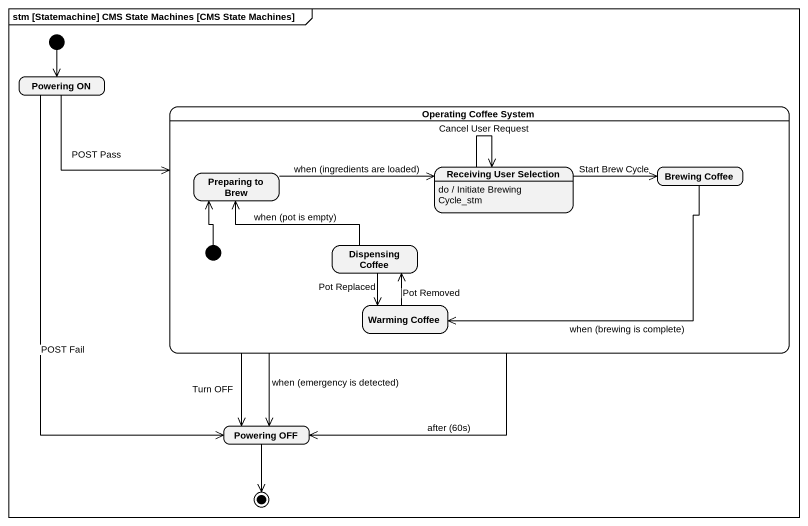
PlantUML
@startuml
mainframe stm [Statemachine] CMS State Machines [CMS State Machines]
hide empty description
state "Powering ON" as Powering_ON
state "Operating Coffee System" as Operating_Coffee_System {
  state "Preparing to Brew" as Preparing_to_Brew
  state "Receiving User Selection" as Receiving_User_Selection
  Receiving_User_Selection : do / Initiate Brewing Cycle_stm
  state "Brewing Coffee" as Brewing_Coffee
  state "Dispensing Coffee" as Dispensing_Coffee
  state "Warming Coffee" as Warming_Coffee
  [*] -up-> Preparing_to_Brew
}
state "Powering OFF" as Powering_OFF
[*] --> Powering_ON
Powering_ON -right-> Operating_Coffee_System : POST Pass
Powering_ON --> Powering_OFF : POST Fail
Operating_Coffee_System --> Powering_OFF : Turn OFF
Operating_Coffee_System --> Powering_OFF : when (emergency is detected)
Operating_Coffee_System --> Powering_OFF : after (60s)
Preparing_to_Brew -right-> Receiving_User_Selection : when (ingredients are loaded)
Receiving_User_Selection --> Receiving_User_Selection : Cancel User Request
Receiving_User_Selection -right-> Brewing_Coffee : Start Brew Cycle
Brewing_Coffee -left-> Warming_Coffee : when (brewing is complete)
Dispensing_Coffee -left-> Preparing_to_Brew : when (pot is empty)
Dispensing_Coffee --> Warming_Coffee : Pot Replaced
Warming_Coffee -up-> Dispensing_Coffee : Pot Removed
Powering_OFF --> [*]
@enduml
